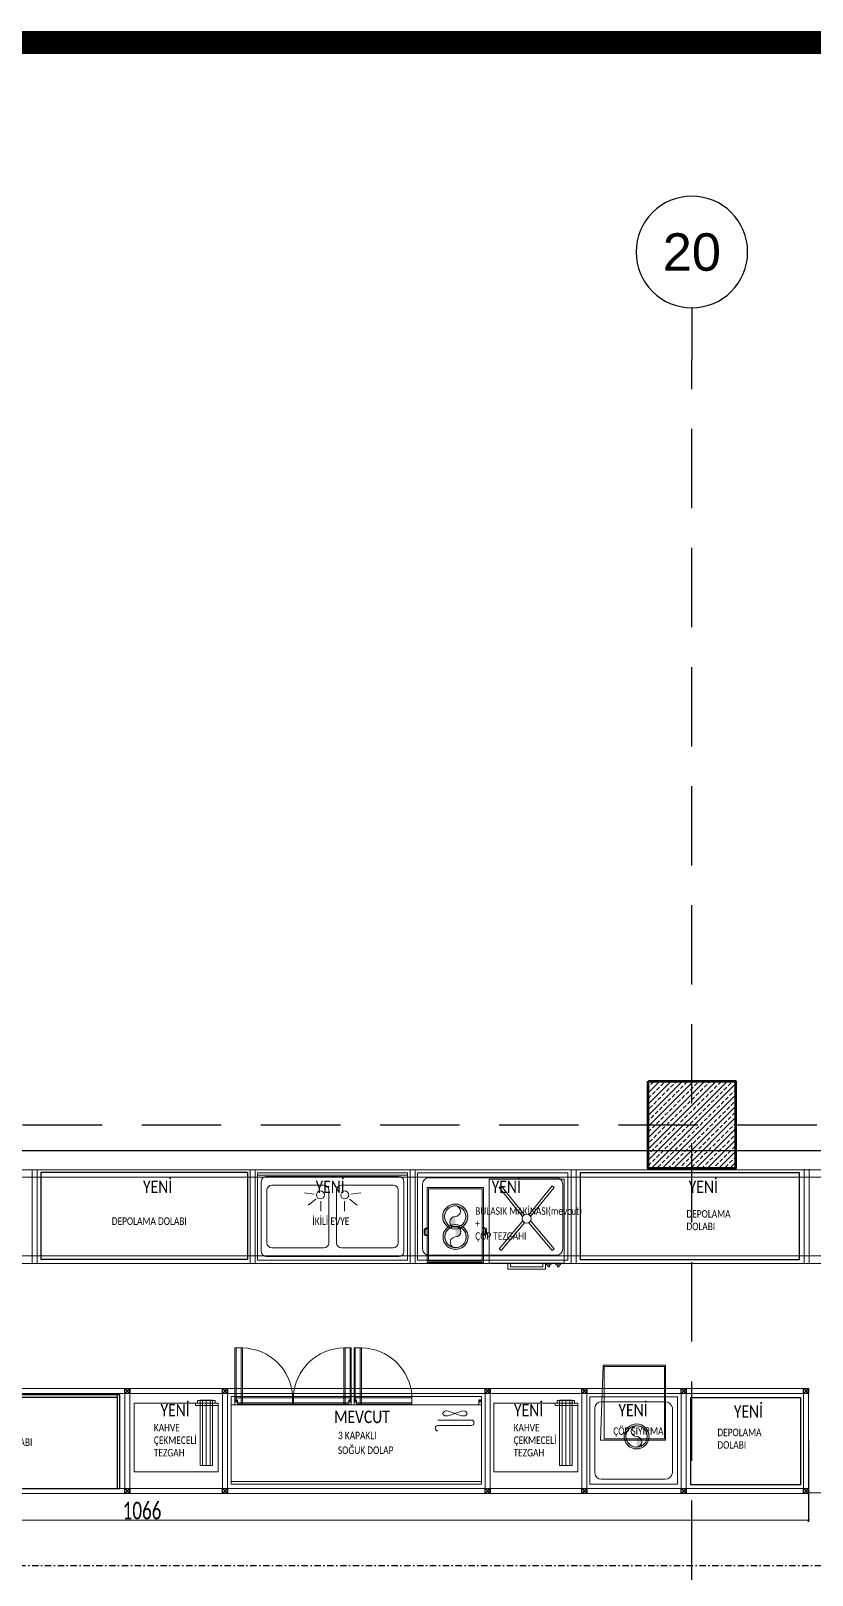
# Model space of a CAD drawing. Header units: millimetres. Extents: x -24 to 530668, y -246875 to -2983.
# Drawn here: x 260027 to 260652, y -106277 to -105042 of the extents above; entities that cross this region are included whole.
import ezdxf
from ezdxf.enums import TextEntityAlignment as Align

# ---------------------------------------------------------------- set-up
doc = ezdxf.new("R2010")
doc.units = ezdxf.units.MM
doc.header["$PDMODE"] = 2
doc.linetypes.add('DASHDOTX2', pattern=[50.8, 25.4, -12.7, 0, -12.7])
doc.linetypes.add('DASHED2', pattern=[9.524999999999995, 6.349999999999998, -3.174999999999998])
doc.layers.get('0').update_dxf_attribs({"lineweight": 20})
for name, color, linetype in [('0-HSL-HTC', 253, 'Continuous'), ('a_grid_label', 9, 'Continuous'), ('a_grid_label_1_1', 9, 'Continuous'), ('a_outline_02', 1, 'Continuous'), ('yazı', 11, 'Continuous')]:
    doc.layers.add(name, color=color, linetype=linetype)
for name, color, linetype, lineweight in [('ahsap', 34, 'Continuous', 25), ('ahşap kesit', 30, 'Continuous', 30), ('alçıpan', 12, 'Continuous', 20), ('demir-1', 103, 'Continuous', 20), ('KP', 167, 'Continuous', 30), ('makineekipman', 156, 'Continuous', 20), ('mutfak ekipmanları', 167, 'Continuous', 25), ('t_kesitçizgisi', 7, 'DASHDOTX2', 30), ('tezgahekipman', 146, 'Continuous', 20), ('X_S_COL_01$0$SC_COLS_SITU_E_SECT', 4, 'Continuous', 50), ('ölçü', 251, 'Continuous', 5)]:
    doc.layers.add(name, color=color, linetype=linetype, lineweight=lineweight)
doc.styles.add('text2', font='calibri.ttf', dxfattribs={"width": 0.8})
doc.styles.add('txt_tur_1', font='arial.ttf', dxfattribs={"height": 1.5})
doc.styles.add('Ölçü50', font='calibri.ttf', dxfattribs={"width": 0.7})
doc.dimstyles.new('olcu10', dxfattribs={"dimtxt": 14, "dimasz": 2, "dimexe": 1.25, "dimexo": 0.625, "dimgap": 0.5, "dimtad": 1, "dimdec": 1, "dimrnd": 0.5, "dimzin": 9, "dimtxsty": 'Ölçü50', "dimblk": 'ARCHTICK', "dimcen": 2, "dimclrd": 256, "dimclre": 256, "dimclrt": 6, "dimazin": 2, "dimtfac": 1, "dimtdec": 1, "dimtix": 1, "dimtmove": 0, "dimatfit": 3, "dimldrblk": 'ARCHTICK', "dimfxl": 1, "dimlwd": -1, "dimarcsym": 0})

# ---------------------------------------------------------------- blocks, each defined once
blk = doc.blocks.new('_ArchTick')
at = {"color": 0, "linetype": 'ByBlock', "const_width": 0.15}
blk.add_lwpolyline([(-0.5, -0.5), (0.5, 0.5)], dxfattribs=at)
blk = doc.blocks.new('*D647')
at = {"layer": 'DEFPOINTS', "color": 0, "transparency": 16777216}
for p in [(259583.0273657372, -106171.9467034806), (260648.9026442239, -106169.1142444143), (260648.9026442239, -106233.47002069)]:
    blk.add_point(p, dxfattribs=at)
at = {"layer": 'ölçü', "lineweight": -2, "transparency": 16777216}
for p, q in [((259583.0273657372, -106172.5717034806), (259583.0273657372, -106234.72002069)), ((260648.9026442239, -106169.7392444143), (260648.9026442239, -106234.72002069))]:
    blk.add_line(p, q, dxfattribs=at)
at = {"layer": 'ölçü', "transparency": 16777216}
blk.add_line((259583.0273657372, -106233.47002069), (260648.9026442239, -106233.47002069), dxfattribs=at)
at = {"layer": 'ölçü', "transparency": 16777216, "xscale": 2, "yscale": 2, "zscale": 2, "rotation": 180}
blk.add_blockref('_ArchTick', (259583.0273657372, -106233.47002069), dxfattribs=at)
at = {"layer": 'ölçü', "transparency": 16777216, "xscale": 2, "yscale": 2, "zscale": 2}
blk.add_blockref('_ArchTick', (260648.9026442239, -106233.47002069), dxfattribs=at)
at = {"layer": 'ölçü', "color": 6, "transparency": 16777216, "insert": (260115.9650049806, -106225.7977129977), "char_height": 14, "attachment_point": 5, "style": 'Ölçü50'}
blk.add_mtext('1066', dxfattribs=at)
blk = doc.blocks.new('*D646')
at = {"layer": 'DEFPOINTS', "color": 0, "transparency": 16777216}
for p in [(260648.9026442239, -106174.2041772539), (260821.0273657366, -106174.2041772539), (260821.0273657366, -106211.5267320444)]:
    blk.add_point(p, dxfattribs=at)
at = {"layer": 'ölçü', "lineweight": -2, "transparency": 16777216}
for p, q in [((260648.9026442239, -106174.8291772539), (260648.9026442239, -106212.7767320444)), ((260821.0273657366, -106174.8291772539), (260821.0273657366, -106212.7767320444))]:
    blk.add_line(p, q, dxfattribs=at)
at = {"layer": 'ölçü', "transparency": 16777216}
blk.add_line((260648.9026442239, -106211.5267320444), (260821.0273657366, -106211.5267320444), dxfattribs=at)
at = {"layer": 'ölçü', "transparency": 16777216, "xscale": 2, "yscale": 2, "zscale": 2, "rotation": 180}
blk.add_blockref('_ArchTick', (260648.9026442239, -106211.5267320444), dxfattribs=at)
at = {"layer": 'ölçü', "transparency": 16777216, "xscale": 2, "yscale": 2, "zscale": 2}
blk.add_blockref('_ArchTick', (260821.0273657366, -106211.5267320444), dxfattribs=at)
at = {"layer": 'ölçü', "color": 6, "transparency": 16777216, "insert": (260734.9650049802, -106203.9244243521), "char_height": 14, "attachment_point": 5, "style": 'Ölçü50'}
blk.add_mtext('172', dxfattribs=at)
blk = doc.blocks.new('ADF')
at = {"layer": 'ahsap', "ltscale": 50}
for p, q in [((259780.9099989096, -105638.123011087, -2.431912466006102e-06), (259780.9099989096, -105601.6578695428, -2.431912466006102e-06)), ((259850.9099989096, -105638.123011087, -2.431912466006102e-06), (259850.9099989096, -105601.6578695428, -2.431912466006102e-06)), ((259782.9099989096, -105638.123011087, -2.431912466006102e-06), (259782.9099989096, -105711.123011087, -2.431912466006102e-06)), ((259848.9099989096, -105640.123011087, -2.431912466006102e-06), (259782.9099989096, -105640.123011087, -2.431912466006102e-06)), ((259815.9099989096, -105640.123011087, -2.431912466006102e-06), (259815.9099989096, -105638.123011087, -2.431912466006102e-06)), ((259848.9099989096, -105711.123011087, -2.431912466006102e-06), (259848.9099989096, -105638.123011087, -2.431912466006102e-06)), ((259852.9099989096, -105638.123011087, -2.431912466006102e-06), (259852.9099989096, -105713.123011087, -2.431912466006102e-06)), ((260028.9099989096, -105640.123011087, -2.574345830158167e-06), (259852.9099989096, -105640.123011087, -2.431912466006102e-06)), ((259940.9099989096, -105640.123011087, -2.431912466006102e-06), (259940.9099989096, -105713.123011087, -2.431912466006102e-06)), ((259942.9099989096, -105638.123011087, -2.431912466006102e-06), (259942.9099989096, -105713.123011087, -2.431912466006102e-06)), ((259944.9099989096, -105640.123011087, -2.431912466006102e-06), (259944.9099989096, -105713.123011087, -2.431912466006102e-06)), ((260028.9099989096, -105713.123011087, -2.574345830158167e-06), (260028.9099989096, -105638.123011087, -2.574345830158167e-06)), ((259782.9099989096, -105711.123011087, -2.431912466006102e-06), (259848.9099989096, -105711.123011087, -2.431912466006102e-06))]:
    blk.add_line(p, q, dxfattribs=at)
at = {"layer": 'ahsap', "ltscale": 50, "elevation": -2.431912466006102e-06}
for points in [[(259780.9099989096, -105713.123011087), (259850.9099989096, -105713.123011087), (259850.9099989096, -105638.123011087), (259780.9099989096, -105638.123011087)], [(259850.9099989096, -105638.123011087), (259850.9099989096, -105713.123011087), (260030.9099989096, -105713.123011087), (260030.9099989096, -105638.123011087)]]:
    blk.add_lwpolyline(points, close=True, dxfattribs=at)
at = {"layer": 'ahsap', "ltscale": 50}
for centre, radius, start, end in [((259782.5283755971, -105635.1339521291, -2.431912466006102e-06), 33.51517937339063, 354.883264324882, 92.76776758079079), ((259848.2563594101, -105634.1402853864, -2.431912466006102e-06), 32.59062965996265, 85.32961316217099, 187.0193549305844)]:
    blk.add_arc(centre, radius, start, end, dxfattribs=at)
at = {"layer": 'yazı', "char_height": 6, "attachment_point": 7, "style": 'text2'}
for s, insert in [('NÖTR TEZGAH', (259799.9276596974, -105679.0491615734)), ('KASA DOLABI', (259920.1871834902, -105679.0491615734))]:
    blk.add_mtext_dynamic_manual_height_columns(s, width=527.0079382135591, gutter_width=12.5, heights=[0], dxfattribs=dict(at, insert=insert))
blk = doc.blocks.new('qqq')
at = {"layer": 'makineekipman'}
for p, q in [((242472.8174168848, -92704.31842588805, 4.398681754048055e-06), (242472.8174186524, -92756.61845398284, 4.398681754048055e-06)), ((242475.8121970965, -92704.32328654392, 4.398681754048055e-06), (242475.7692702749, -92756.6184539294, 4.398681754048055e-06)), ((242478.8311050917, -92704.3151758768, 4.398681754048055e-06), (242478.8311068874, -92756.61845398284, 4.398681754048055e-06)), ((242467.1761374311, -92708.61075372502, 4.398681754048055e-06), (242485.2487368013, -92708.61075372502, 4.398681754048055e-06))]:
    blk.add_line(p, q, dxfattribs=at)
at = {"layer": 'makineekipman', "extrusion": (6.331099400000006e-09, 1.52846034e-08, 1), "elevation": 0.0001212979607465997}
blk.add_lwpolyline([(242418.2487368014, -92761.58917796088), (242485.2487368014, -92761.58917796088), (242485.2487368015, -92706.6184539831), (242418.2487368014, -92706.6184539831)], dxfattribs=at)
at = {"layer": 'makineekipman', "elevation": 3.923849299047904e-06}
for points in [[(242418.2487368014, -92761.58917796088), (242418.2487368014, -92706.6184539831)], [(242485.2487368014, -92761.58917796088), (242485.2487368014, -92752.08223503653)]]:
    blk.add_lwpolyline(points, dxfattribs=at)
at = {"layer": 'makineekipman', "extrusion": (6.331099400000006e-09, 1.52846034e-08, 1), "elevation": 0.0001226129989162089, "flags": 128}
blk.add_lwpolyline([(242485.2487368015, -92706.6184539831), (242467.1761374312, -92706.6184539831), (242467.1761374312, -92708.61075372517), (242467.1761374312, -92706.6184539831), (242485.2487368015, -92706.6184539831), (242485.2487368015, -92708.60845926648)], close=True, dxfattribs=at)
at = {"layer": 'makineekipman', "extrusion": (-1.129085379999999e-08, 1.398315180000015e-08, 1)}
for points, elevation in [([(242468.8073923943, -92704.59579539398), (242482.8041367379, -92704.59579539398), (242482.8041367379, -92706.61845398304), (242468.8073923943, -92706.61845398304)], -0.004029583609138482), ([(242470.8097425456, -92704.3151758769), (242480.728796556, -92704.3151758769), (242480.7287972802, -92756.61845392949), (242470.8097432699, -92756.61845392949)], -0.004029602293435992)]:
    blk.add_lwpolyline(points, close=True, dxfattribs=dict(at, elevation=elevation))
blk = doc.blocks.new('fdg')
at = {"layer": 'KP'}
blk.add_lwpolyline([(249315.4984521661, -96505.9999370499), (249319.4984521661, -96505.9999370499), (249319.4984521661, -96509.9999370499), (249315.4984521661, -96509.9999370499), (249315.4984521661, -96505.9999370499), (249319.4984521661, -96509.9999370499), (249319.4984521661, -96505.9999370499), (249315.4984521661, -96509.9999370499)], dxfattribs=at)
blk = doc.blocks.new('çöpsıyırma')
at = {"layer": 'makineekipman', "extrusion": (1.733410113292138e-08, 6.735343864008347e-11, 1)}
h = blk.add_hatch(color=256, dxfattribs=at)
edge = h.paths.add_edge_path(flags=17)
edge.add_arc((31.78631205810234, -38.19972465268802), 8.500000000000007, 0, 360)
edge = h.paths.add_edge_path()
edge.add_arc((31.78631205810234, -38.19972465268802), 10.00000000000001, 0, 360)
edge = h.paths.add_edge_path(flags=16)
edge.add_arc((31.78631205810234, -33.94972465268802), 4.250000000000004, 90, 270)
at = {"layer": 'makineekipman', "extrusion": (1.733410113292138e-08, 6.735343864008343e-11, 1)}
blk.add_lwpolyline([(68.99999999982539, 1.164153218269348e-10), (-1.000000000174623, 1.164153218269348e-10), (-1.000000000174623, -69.9999999998836), (68.99999999982539, -69.9999999998836)], close=True, dxfattribs=at)
blk.add_lwpolyline([(59.9999999998254, -3.999999999883586), (8.99999999982538, -3.999999999883586, 0.3750113389037745), (2.999999999825378, -8.999999999883586), (2.999999999825378, -60.9999999998836, 0.3750113389037745), (8.999999999825379, -65.9999999998836), (59.9999999998254, -65.9999999998836, 0.4142135623730951), (64.99999999982539, -60.9999999998836), (64.99999999982539, -8.999999999883586, 0.4142135623730951)], format="xyb", close=True, dxfattribs=at)
for points, elevation in [([(60.54806539107837, -35.19975702796365), (58.54806539107837, -95.19975702796366), (8.548065391078357, -95.19975702796366), (8.548065391078357, -35.19975702796365)], -1.313389132110269e-05), ([(57.54806539107837, -36.19975702796365), (57.54806539107837, -94.19975702796366), (9.548065391078357, -94.19975702796366), (9.548065391078357, -36.19975702796365)], -1.313389132110325e-05)]:
    blk.add_lwpolyline(points, close=True, dxfattribs=dict(at, elevation=elevation))
for radius in [10, 8.5]:
    blk.add_circle((31.78631205804414, -38.19972465265892), radius, dxfattribs=at)
for centre, start, end in [((31.78631205804414, -33.94972465265892), 90, 270), ((31.78631205804414, -42.44972465265892), 270, 90)]:
    blk.add_arc(centre, 4.25, start, end, dxfattribs=at)
blk = doc.blocks.new('LAVABO E')
at = {"layer": 'makineekipman', "extrusion": (-1.733410113292138e-08, -6.735343864008133e-11, 1)}
for p, q in [((260389.9894759181, -105810.929733263, -1.963330766335521e-05), (260382.1777628796, -105809.817065456, -1.976864174518401e-05)), ((260391.2196587086, -105814.7389754615, -1.961224011601314e-05), (260385.1219711389, -105819.7468788698, -1.971827534853884e-05)), ((260418.074645375, -105814.7389754615, -1.914673306121527e-05), (260424.1723329447, -105819.7468788698, -1.904137242771944e-05)), ((260419.3048281655, -105810.929733263, -1.912515238275184e-05), (260427.1165412041, -105809.817065456, -1.898966841691731e-05)), ((260395.1283136599, -105816.4020538387, -1.954459910984258e-05), (260395.1283136599, -105824.2926108688, -1.954513056599134e-05)), ((260414.1659904238, -105816.4020538387, -1.921459809548071e-05), (260414.1659904238, -105824.2926108688, -1.921512955162948e-05))]:
    blk.add_line(p, q, dxfattribs=at)
at = {"layer": 'makineekipman', "extrusion": (-1.733410113292138e-08, -6.735343864008133e-11, 1), "elevation": -0.004526132989276015}
for points in [[(260464.6471520418, -105863.6918752752), (260344.6471520418, -105863.6918752752), (260344.6471520418, -105793.6918752752), (260464.6471520418, -105793.6918752752)], [(260464.6471520418, -105795.6918752752), (260344.6471520418, -105795.6918752752), (260344.6471520418, -105793.6918752752), (260464.6471520418, -105793.6918752752)]]:
    blk.add_lwpolyline(points, close=True, dxfattribs=at)
for points in [[(260457.6471520418, -105860.6918752752), (260351.6471520418, -105860.6918752752, -0.4142135623730919), (260347.6471520418, -105856.6918752752), (260347.6471520418, -105800.6918752752, -0.4142135623731057), (260351.6471520418, -105796.6918752752), (260457.6471520418, -105796.6918752752, -0.4142135623730951), (260461.6471520418, -105800.6918752752), (260461.6471520418, -105856.6918752752, -0.4142135623730844)], [(260397.6471520418, -105853.6918752752), (260356.1471520418, -105853.6918752752, -0.4142135623730951), (260352.1471520418, -105849.6918752752), (260352.1471520418, -105807.6918752752, -0.4142135623730951), (260356.1471520418, -105803.6918752752), (260397.6471520418, -105803.6918752752, -0.4142135623730951), (260401.6471520418, -105807.6918752752), (260401.6471520418, -105849.6918752752, -0.4142135623730951)], [(260411.6471520418, -105853.6918752752), (260453.1471520418, -105853.6918752752, 0.4142135623730951), (260457.1471520418, -105849.6918752752), (260457.1471520418, -105807.6918752752, 0.4142135623730951), (260453.1471520418, -105803.6918752752), (260411.6471520418, -105803.6918752752, 0.4142135623730951), (260407.6471520418, -105807.6918752752), (260407.6471520418, -105849.6918752752, 0.4142135623730951)]]:
    blk.add_lwpolyline(points, format="xyb", close=True, dxfattribs=at)
at = {"layer": 'makineekipman', "extrusion": (-1.733410113292138e-08, -6.735343864008133e-11, 1)}
for centre in [(260394.9329440195, -105811.4365187148, -0.004526132989276015), (260414.3613600642, -105811.4365187148, -0.004526132989276015)]:
    blk.add_circle(centre, 3.187919533039348, dxfattribs=at)
blk = doc.blocks.new('A$C31687324-flat-1-flat-1')
at = {"extrusion": (-1.528460340000001e-08, 6.331099400000007e-09, 1)}
for points, elevation in [([(60.00001002033241, -12.16249370542937), (1.002033239691444e-05, -12.16249370542937), (1.002033239255987e-05, 32.83750629457064), (60.0000100203324, 32.83750629457064)], -9.940783137596127e-07), ([(59.00001002033241, -11.16249370542937), (1.000010020332397, -11.16249370542937), (1.000010020332393, 31.83750629457064), (59.0000100203324, 31.83750629457064)], -9.72462610959723e-07)]:
    blk.add_lwpolyline(points, close=True, dxfattribs=dict(at, elevation=elevation))
for points, elevation in [([(21.83531331783161, 32.04388271196513), (21.83531331783161, 33.56326828905731, -0.4142135623730951), (23.58531331783161, 35.31326828905731), (26.11449086281937, 35.31326828905731, -0.4142135623730951), (27.86449086281937, 33.56326828905731), (27.86449086281937, 32.04388271196513)], -1.308710975677395e-07), ([(21.47518187609967, -11.36887012282386), (21.47518187609967, -12.88825569988694, 0.4142135623730951), (23.22518187609967, -14.63825569988694), (25.75435942108743, -14.63825569988694, 0.4142135623730951), (27.50435942108743, -12.88825569988694), (27.50435942108743, -11.36887012282386)], -4.002170847345452e-07)]:
    blk.add_lwpolyline(points, format="xyb", dxfattribs=dict(at, elevation=elevation))
for points, elevation in [([(22.71031331783161, 32.83750629457064), (22.71031331783161, 33.56326828905731, -0.4142135623730993), (23.58531331783161, 34.43826828905731), (26.11449086281937, 34.43826828905731, -0.4142135623731038), (26.98949086281937, 33.56326828905731), (26.98949086281937, 32.83750629457064)], -1.392206157566567e-07), ([(22.35018187609967, -12.16249370542937), (22.35018187609967, -12.88825569988694, 0.4142135623730993), (23.22518187609967, -13.76325569988694), (25.75435942108743, -13.76325569988694, 0.4142135623731038), (26.62935942108743, -12.88825569988694), (26.62935942108743, -12.16249370542937)], -4.186156224961794e-07)]:
    blk.add_lwpolyline(points, format="xyb", close=True, dxfattribs=dict(at, elevation=elevation))
blk = doc.blocks.new('mk')
at = {"layer": 'makineekipman', "extrusion": (1.733410113292138e-08, -6.73534386400813e-11, 1)}
h = blk.add_hatch(color=256, dxfattribs=at)
edge = h.paths.add_edge_path(flags=17)
edge.add_arc((260907.6533956899, -105821.3943816863), 8.500000000000005, 0, 360)
edge = h.paths.add_edge_path()
edge.add_arc((260907.6533956899, -105821.3943816863), 10.00000000000001, 0, 360)
edge = h.paths.add_edge_path(flags=16)
edge.add_arc((260907.6533956899, -105825.6443816863), 4.250000000000003, 90, 270)
at = {"layer": 'makineekipman'}
h = blk.add_hatch(color=256, dxfattribs=at)
edge = h.paths.add_edge_path(flags=16)
edge.add_ellipse((260907.9264348773, -105837.7689221906), major_axis=(6.010407640082759, 6.01040764008276), ratio=1, start_angle=0, end_angle=360, ccw=False)
edge = h.paths.add_edge_path()
edge.add_ellipse((260907.9264348773, -105837.7689221906), major_axis=(-7.071067811868729, 7.071067811868725), ratio=1, start_angle=0, end_angle=360, ccw=False)
edge = h.paths.add_edge_path(flags=16)
edge.add_ellipse((260907.9264348773, -105833.5189221906), major_axis=(-3.005203820059268, 3.005203820059267), ratio=1, start_angle=134.9999999999808, end_angle=314.99999999998084, ccw=False)
at = {"layer": 'makineekipman', "extrusion": (1.733410113292138e-08, -6.735343864008555e-11, 1)}
blk.add_line((260988.1503772921, -105858.5954057925, -2.24579788081938e-05), (260984.1550887885, -105858.5954057925, -2.238872407321634e-05), dxfattribs=at)
at = {"layer": 'makineekipman', "extrusion": (1.733410113292138e-08, -6.735343864008133e-11, 1), "elevation": 0.004508781874900315}
blk.add_lwpolyline([(260997.6533956898, -105856.3943816862), (260877.6533956898, -105856.3943816862), (260877.6533956898, -105786.3943816862), (260997.6533956898, -105786.3943816862)], close=True, dxfattribs=at)
at = {"layer": 'makineekipman', "extrusion": (1.733410113292138e-08, -6.735343864008133e-11, 1), "elevation": 0.004508781874900316}
blk.add_lwpolyline([(260988.6533956898, -105852.3943816862), (260886.6533956898, -105852.3943816862, -0.4142135623730951), (260881.6533956898, -105847.3943816862), (260881.6533956898, -105795.3943816862, -0.4142135623730951), (260886.6533956898, -105790.3943816862), (260988.6533956898, -105790.3943816862, -0.4142135623730951), (260993.6533956898, -105795.3943816862), (260993.6533956898, -105847.3943816862, -0.4142135623730951)], format="xyb", close=True, dxfattribs=at)
at = {"layer": 'makineekipman', "extrusion": (1.733410113292138e-08, -6.735343864008555e-11, 1)}
for points, elevation in [([(260994.7953772921, -105791.5954057925), (260994.7953772921, -105858.5954057925), (260934.7953772921, -105858.5954057925), (260934.7953772921, -105791.5954057925)], 0.004508666954733071), ([(260949.7953772921, -105863.5954057925), (260979.7953772921, -105863.5954057925), (260979.7953772921, -105858.5954057925), (260949.7953772921, -105858.5954057925)], 0.004508666954733071), ([(260951.7953772921, -105861.5954057925), (260977.7953772921, -105861.5954057925), (260977.7953772921, -105858.5954057925), (260951.7953772921, -105858.5954057925)], 0.004508666954733071), ([(260984.1550887885, -105858.5954057925), (260980.5100887885, -105858.5954057925), (260980.5100887885, -105860.0534057925), (260984.1550887885, -105860.0534057925)], 0.004508666954733071), ([(260983.1879818494, -105860.0534057925), (260981.7299818494, -105860.0534057925), (260981.7299818494, -105861.5114057925), (260983.1879818494, -105861.5114057925)], 0.004508666954733071), ([(260991.7953772921, -105858.5954057925), (260988.1503772921, -105858.5954057925), (260988.1503772921, -105860.0534057925), (260991.7953772921, -105860.0534057925)], 0.004508666954733071), ([(260990.8282703531, -105860.0534057925), (260989.3702703531, -105860.0534057925), (260989.3702703531, -105861.5114057925), (260990.8282703531, -105861.5114057925)], 0.00450866695473307)]:
    blk.add_lwpolyline(points, close=True, dxfattribs=dict(at, elevation=elevation))
for points, elevation in [([(260944.2892806377, -105796.7591552983), (260942.8750670753, -105798.1733688607)], 0.004508666954733071), ([(260961.5234233067, -105821.321725092), (260942.8750670753, -105798.1733688607)], 0.004508666954733071), ([(260962.9376368691, -105819.9075115296), (260944.2892806377, -105796.7591552983)], 0.004508666954733071), ([(260985.3014739465, -105796.7591552983), (260966.5537199996, -105820.0069092452)], 0.004508666954733071), ([(260986.7156875089, -105798.1733688607), (260967.967933562, -105821.4211228076)], 0.004508666954733071), ([(260986.7156875089, -105798.1733688607), (260985.3014739465, -105796.7591552983)], 0.004508666954733071), ([(260961.6228210223, -105824.9378082225), (260942.8750670753, -105847.1855621695)], 0.00450866695473307), ([(260963.0370345846, -105826.3520217849), (260944.2892806377, -105848.5997757319)], 0.004508666954733071), ([(260966.6531177152, -105826.4514195005), (260985.3014739465, -105848.5997757319)], 0.004508666954733071), ([(260968.0673312776, -105825.0372059381), (260986.7156875089, -105847.1855621695)], 0.004508666954733072), ([(260944.2892806377, -105848.5997757319), (260942.8750670753, -105847.1855621695)], 0.004508666954733071), ([(260985.3014739465, -105848.5997757319), (260986.7156875089, -105847.1855621695)], 0.004508666954733071)]:
    blk.add_lwpolyline(points, dxfattribs=dict(at, elevation=elevation))
at = {"layer": 'makineekipman', "extrusion": (1.733410113292138e-08, -6.735343864008133e-11, 1)}
for radius in [10.00000000000001, 8.500000000000005]:
    blk.add_circle((260907.6533956898, -105821.3943816862, 0.004508781874900315), radius, dxfattribs=at)
at = {"layer": 'makineekipman', "extrusion": (1.733410113292138e-08, -6.735343864008555e-11, 1)}
blk.add_circle((260964.7953772921, -105823.1794655151, 0.00450866695473607), 3.627241701654384, dxfattribs=at)
at = {"layer": 'makineekipman', "extrusion": (1.733410113292138e-08, -6.735343864008133e-11, 1)}
for centre, start, end in [((260907.6533956898, -105817.1443816862, 0.004508781874900315), 270, 90), ((260907.6533956898, -105825.6443816862, 0.004508781874900315), 90, 270)]:
    blk.add_arc(centre, 4.250000000000003, start, end, dxfattribs=at)
at = {"layer": 'makineekipman', "extrusion": (0, 0, -1)}
for centre, major_axis, ratio, start_param, end_param in [((260907.9264348773, -105837.7689221906, -1.171021467934899e-05), (-7.071067811868729, 7.071067811868725), 0.9999999999970847, 1.963494884889812, 8.246680192069398), ((260907.9264348773, -105837.7689221906, -1.171021467934899e-05), (6.010407640082759, 6.01040764008276), 0.9999999999991661, 0.3926985580933169, 6.675883865272903), ((260907.9264348773, -105842.0189221906, -1.171021467934899e-05), (-3.005203820059268, 3.005203820059267), 0.9999999999993304, 3.926990816987576, 7.068583470577369), ((260907.9264348773, -105833.5189221906, -1.171021467934899e-05), (-3.005203820059268, 3.005203820059267), 0.9999999999993304, 0.785398163397783, 3.926990816987576)]:
    blk.add_ellipse(centre, major_axis=major_axis, ratio=ratio, start_param=start_param, end_param=end_param, dxfattribs=at)
at = {"layer": 'makineekipman', "extrusion": (0, 0, -1), "zscale": -1, "rotation": 90}
blk.add_blockref('A$C31687324-flat-1-flat-1', (-260897.452408989, -105858.1786307178, 1.171021467934899e-05), dxfattribs=at)
blk = doc.blocks.new('a_grid label')
at = {"layer": 'a_grid_label'}
blk.add_line((0, 4.139179296686052), (0, 0), dxfattribs=at)
blk.add_circle((0, 8.599976857211004), 4.460797560525476, dxfattribs=at)
at = {"layer": 'a_grid_label', "style": 'txt_tur_1'}
blk.add_attdef('A1', text='', height=3, dxfattribs=at).set_placement((0, 7.2536872111923), align=Align.CENTER)

msp = doc.modelspace()

# ---------------------------------------------------------------- hatches: boundary and pattern name
at = {"layer": '0-HSL-HTC'}
h = msp.add_hatch(dxfattribs=at)
h.set_pattern_fill('ANSI33', color=12, angle=90, style=0)
h.set_pattern_definition([(135, (232235.5271859891, -121067.0911091635), (-4.490128060534577, -4.490128060534577), []), (135, (232235.5271859891, -121062.6009791635), (-4.490128060534577, -4.490128060534577), [3.175, -1.5875])])
edge = h.paths.add_edge_path()
edge.add_arc((260555.2839291609, -106737.0903678124), 30, 0, 360)
edge = h.paths.add_edge_path()
edge.add_arc((259730.527185989, -106737.0903678124), 30, 0, 360)
h.paths.add_polyline_path([(259283.027185989, -105882.0911091637), (259353.027185989, -105882.0911091637), (259353.027185989, -105952.0911091637), (259283.027185989, -105952.0911091637)])
h = msp.add_hatch(dxfattribs=at)
h.set_pattern_fill('ANSI33', color=12, angle=90, style=0)
h.set_pattern_definition([(225, (242844.0687892623, -79286.39154519295), (4.490128060534576, -4.490128060534578), []), (225, (242839.5786592622, -79286.39154519295), (4.490128060534576, -4.490128060534578), [3.175, -1.5875])])
h.paths.add_polyline_path([(260590.527185989, -105952.0911091638), (260590.527185989, -105882.0911091638), (260520.527185989, -105882.0911091638), (260520.527185989, -105952.0911091638)])

# ---------------------------------------------------------------- linework, layer by layer
at = {"color": 252, "const_width": 18.49179684437573, "elevation": -1.899329808948e-07}
msp.add_lwpolyline([(257052.5611862906, -108874.5978113539), (257052.5611862906, -105051.1572926484), (263229.5616283298, -105051.1572926485), (263229.5616283298, -108874.5978113539)], close=True, dxfattribs=at)
at = {"layer": 'a_grid_label_1_1', "linetype": 'DASHED2', "ltscale": 10}
for p, q in [((260555.5271859923, -108567.0911091389, -17966.19200973511), (260555.5271859923, -105304.8275221212, -17966.19200973511)), ((258877.5168830356, -105917.0911091389, -17966.19200973511), (262145.3104928758, -105917.0911091389, -17966.19200973511))]:
    msp.add_line(p, q, dxfattribs=at)
at = {"layer": 'a_outline_02'}
msp.add_line((261363.0273657366, -105938.0261094269), (259353.027185989, -105938.0261094269), dxfattribs=at)
at = {"layer": 'alçıpan'}
for p, q in [((259283.0273657366, -105938.0261094269), (261363.0273657366, -105938.0261094269)), ((259283.0273657366, -105953.0261094269), (261353.0273656925, -105953.0261094269))]:
    msp.add_line(p, q, dxfattribs=at)
at = {"layer": 'demir-1'}
for p, q in [((260648.9026442239, -106128.1324960967), (259583.0273657366, -106128.1324960966)), ((260648.9026442239, -106132.1324960967), (259583.0273657366, -106132.1324960966))]:
    msp.add_line(p, q, dxfattribs=at)
for points in [[(259583.0273657366, -106212.1324960982), (259583.0273657366, -105953.0261094269), (259568.0273657366, -105953.0261094269), (259568.0273657366, -106212.1324960982), (260648.9026442239, -106212.1324960967)], [(259583.0273657363, -105959.0261094273), (260821.0273657365, -105959.0261094274)], [(260458.9513785336, -105953.0261094269), (260458.9513785336, -106028.0261094269)], [(260462.9513785336, -105953.0261094269), (260462.9513785336, -106028.0261094269)], [(260645.4025241472, -106027.6619081328), (260645.4025241472, -105952.6619081329)], [(260649.4025241472, -106027.6619081328), (260649.4025241472, -105952.6619081329)], [(259583.0273657366, -106022.0261094268), (260821.0273657365, -106022.0261094269)], [(260821.0273657365, -106028.0261094269), (259583.0273657366, -106028.0261094268)], [(260102.2193559826, -106128.1324960967), (260102.2193559826, -106212.1324960967)], [(260106.2193559826, -106128.1324960967), (260106.2193559826, -106212.1324960967)], [(260180.2303247621, -106128.1324960967), (260180.2303247621, -106212.1324960967)], [(260184.2303247621, -106128.1324960967), (260184.2303247621, -106212.1324960967)], [(260390.2793588213, -106128.1324960967), (260390.2793588213, -106212.1324960967)], [(260394.2793588213, -106128.1324960967), (260394.2793588213, -106212.1324960967)], [(260467.4836139774, -106128.1324960967), (260467.4836139774, -106212.1324960967)], [(260471.4836139774, -106128.1324960967), (260471.4836139774, -106212.1324960967)], [(260547.1041263229, -106128.1324960967), (260547.1041263229, -106212.1324960967)], [(260551.1041263229, -106128.1324960967), (260551.1041263229, -106212.1324960967)], [(260644.9026442239, -106128.1324960967), (260644.9026442239, -106212.1324960967)], [(260648.9026442239, -106128.1324960967), (260648.9026442239, -106212.1324960967)], [(259587.0273657367, -106208.1324960993), (260648.9026442239, -106208.132496097)]]:
    msp.add_lwpolyline(points, dxfattribs=at)
for points, elevation in [([(260028.1251047493, -105953.0261094269), (260028.1251047493, -106028.0261094269)], -6.462291440931928e-07), ([(260032.1251047493, -105953.0261094269), (260032.1251047493, -106028.0261094269)], -6.462291440931928e-07), ([(260202.3148910524, -105953.0261094269), (260202.3148910524, -106028.0261094269)], 1.662071273580726e-05), ([(260206.3148910524, -105953.0261094269), (260206.3148910524, -106028.0261094269)], 1.662071273580726e-05), ([(260330.3148910524, -105953.0261094269), (260330.3148910524, -106028.0261094269)], 1.870171657358623e-05), ([(260334.3148910524, -105953.0261094269), (260334.3148910524, -106028.0261094269)], 1.870171657358623e-05)]:
    msp.add_lwpolyline(points, dxfattribs=dict(at, elevation=elevation))
at = {"layer": 'makineekipman', "extrusion": (-6.331099399999999e-09, -1.52846034e-08, 1)}
for p, q in [((260191.1916662326, -106137.0797334564, -2.678660819089524e-07), (260191.1916662326, -106095.5797334564, 3.664449591910476e-07)), ((260195.1916662326, -106095.5797334564, 3.917693567910475e-07), (260195.1916662326, -106141.0797334564, -3.036800979089524e-07)), ((260278.26096113, -106095.5797334564, 9.176893198910478e-07), (260278.26096113, -106141.0797334564, 2.222398651910477e-07)), ((260282.26096113, -106137.0797334564, 3.087026763910477e-07), (260282.26096113, -106095.5797334564, 9.430137174910477e-07)), ((260286.4672146904, -106137.0797334564, -2.678660819089524e-07), (260286.4672146904, -106095.5797334564, 3.664449591910476e-07)), ((260290.4672146904, -106095.5797334564, 3.917693567910475e-07), (260290.4672146904, -106141.0797334564, -3.036800979089524e-07)), ((260190.1916662326, -106135.5797334564, -2.512702762089524e-07), (260236.3916662326, -106135.5797334564, 4.122651609104754e-08)), ((260283.26096113, -106135.5797334564, 3.379606808910476e-07), (260237.06096113, -106135.5797334564, 4.546388859104742e-08)), ((260285.4672146904, -106135.5797334564, -2.512702762089524e-07), (260331.6672146904, -106135.5797334564, 4.122651609104754e-08)), ((260385.2315703424, -106141.081000266, -8.539032078753182e-07), (260187.2357759498, -106141.0797061041, -3.540492120089524e-07)), ((260236.3916662326, -106139.5797334564, -1.991189750895232e-08), (260192.1916662326, -106139.5797334564, -2.997464910089523e-07)), ((260237.06096113, -106139.5797334564, -1.567452500895243e-08), (260281.26096113, -106139.5797334564, 2.641600684910474e-07)), ((260331.6672146904, -106139.5797334564, -1.991189750895232e-08), (260287.4672146904, -106139.5797334564, -2.997464910089523e-07)), ((260387.2315699237, -106202.5796932287, -2.05266515342796e-06), (260187.2302757618, -106202.5796932287, -1.294086946608952e-06))]:
    msp.add_line(p, q, dxfattribs=at)
for points, elevation in [([(260196.1916662321, -106141.0797334562), (260190.1916662321, -106141.0797334562), (260190.1916662321, -106095.5797334562), (260196.1916662321, -106095.5797334562), (260196.1916662321, -106141.0797334562)], -2.530099376523655e-05), ([(260277.2609611295, -106141.0797334562), (260283.2609611295, -106141.0797334562), (260283.2609611295, -106095.5797334562), (260277.2609611295, -106095.5797334562), (260277.2609611295, -106141.0797334562)], -2.530099376523655e-05), ([(260291.4672146899, -106141.0797334562), (260285.4672146899, -106141.0797334562), (260285.4672146899, -106095.5797334562), (260291.4672146899, -106095.5797334562), (260291.4672146899, -106141.0797334562)], -2.590419273291206e-05), ([(260190.1916662321, -106134.5797334562), (260236.3916662321, -106134.5797334562), (260236.3916662321, -106140.5797334562), (260192.1916662321, -106140.5797334562)], -2.530099376523546e-05), ([(260283.2609611295, -106134.5797334562), (260237.0609611295, -106134.5797334562), (260237.0609611295, -106140.5797334562), (260281.2609611295, -106140.5797334562)], -2.530099376523612e-05), ([(260285.4672146899, -106134.5797334562), (260331.6672146899, -106134.5797334562), (260331.6672146899, -106140.5797334562), (260287.4672146899, -106140.5797334562)], -2.59041927329112e-05), ([(260192.1916662321, -106137.5797334562), (260192.1916662321, -106141.0797334562)], -2.530099376523698e-05), ([(260281.2609611295, -106137.5797334562), (260281.2609611295, -106141.0797334562)], -2.530099376523481e-05), ([(260287.4672146899, -106137.5797334562), (260287.4672146899, -106141.0797334562)], -2.59041927329125e-05), ([(260385.2293055586, -106137.5810009986), (260385.2315703419, -106141.0810002658), (260387.2315699232, -106141.0797061039), (260387.2293051399, -106137.5797068367)], -2.705435903543425e-05)]:
    msp.add_lwpolyline(points, dxfattribs=dict(at, elevation=elevation))
at = {"layer": 'makineekipman', "extrusion": (-6.331099399999999e-09, -1.52846034e-08, 1), "elevation": -2.53009937652359e-05}
msp.add_lwpolyline([(260187.2315699232, -106134.5797074647), (260387.2315699232, -106134.5797074647), (260387.2315699232, -106204.5796928097), (260187.2315699232, -106204.5796928098)], close=True, dxfattribs=at)
at = {"layer": 'makineekipman', "extrusion": (-6.331099399999999e-09, -1.52846034e-08, 1)}
msp.add_lwpolyline([(260373.0944900198, -106146.0148497012), (260371.6376067227, -106146.1878221922), (260369.9358036834, -106146.6424564249), (260368.0707208157, -106147.2848651523), (260366.123998034, -106148.0211611269), (260364.1772752522, -106148.7574571015), (260362.3121923846, -106149.3998658289), (260360.6103893452, -106149.8545000616), (260359.1535060482, -106150.0274725526), (260358.0095858751, -106149.8561829923), (260357.1922860768, -106149.4031788233), (260356.701667372, -106148.7622944259), (260356.537790479, -106148.0273641804), (260356.7007161163, -106147.2922224671), (260357.1905050023, -106146.6507036665), (260358.0072178555, -106146.1966421588), (260359.1509153943, -106146.0238723245), (260360.6080213257, -106146.1949592281), (260362.3104113101, -106146.647390672), (260364.1763239965, -106147.2873851428), (260366.123998034, -106148.0211611269), (260368.0716720715, -106148.7549371111), (260369.937584758, -106149.3949315818), (260371.6399747423, -106149.8473630257), (260373.0970806737, -106150.0184499294), (260374.2407782125, -106149.845680095), (260375.0574910657, -106149.3916185873), (260375.5472799517, -106148.7500997867), (260375.710205589, -106148.0149580734), (260375.546328696, -106147.2800278279), (260375.0557099911, -106146.6391434305), (260374.2384101929, -106146.1861392615)], close=True, dxfattribs=at)
for points, elevation in [([(260379.2106809066, -106157.6664240127), (260352.5388880712, -106157.683682825, 1), (260352.5417001581, -106162.0294859066)], -2.732951267187776e-05), ([(260352.5360759843, -106153.3378797434), (260379.2078688197, -106153.320620931, -1), (260379.2106809066, -106157.6664240127)], -2.73295126718769e-05)]:
    msp.add_lwpolyline(points, format="xyb", dxfattribs=dict(at, elevation=elevation))
for centre, radius in [((260191.1249110813, -106138.2934729708, -2.530099376523937e-05), 0.5960807673109231), ((260282.3277162803, -106138.2934729708, -2.530099376523481e-05), 0.5960807673109231), ((260286.4004595391, -106138.2934729708, -2.590419273291488e-05), 0.5960807673109231), ((260386.2965223333, -106138.2940500868, -2.70543590354349e-05), 0.596080767310923)]:
    msp.add_circle(centre, radius, dxfattribs=at)
for centre, radius, start, end in [((260195.5718407601, -106136.4370920197, -2.530099376523785e-05), 40.86205981592017, 2.605240328963669, 89.13086257191522), ((260277.8807866015, -106136.4370920197, -2.530099376523698e-05), 40.86205981591921, 90.86913742808476, 177.3947596710363), ((260290.8473892179, -106136.4370920197, -2.590419273291336e-05), 40.86205981592017, 2.605240328963669, 89.13086257191522), ((260191.1916662321, -106138.3297334562, -2.530099376523742e-05), 1.25, 36.86989764650991, 143.1301023534901), ((260282.2609611295, -106138.3297334562, -2.530099376523633e-05), 1.25, 36.86989764650991, 143.1301023534901), ((260286.4672146899, -106138.3297334562, -2.590419273291315e-05), 1.25, 36.86989764650991, 143.1301023534901), ((260386.2297906599, -106138.3303537606, -2.70543590354349e-05), 1.249999999999998, 36.90697265563014, 143.1671773632729)]:
    msp.add_arc(centre, radius, start, end, dxfattribs=at)
at = {"layer": 'mutfak ekipmanları', "elevation": 1.662071273580726e-05}
for points in [[(260035.3137331514, -105954.953992328), (260200.3148910524, -105954.953992328), (260200.3148910524, -106024.9539622261), (260035.3137331514, -106024.9539622261)], [(260466.3986492334, -105955.1619231837), (260641.4025241472, -105955.1619231838), (260641.4025241472, -106025.1618930819), (260466.3986492334, -106025.1618930818)], [(260554.6674880713, -106135.2305866177), (260642.4305297048, -106135.2305866177), (260642.4305297048, -106205.2305565157), (260554.6674880713, -106205.2305565157)]]:
    msp.add_lwpolyline(points, close=True, dxfattribs=at)
at = {"layer": 't_kesitçizgisi', "ltscale": 0.2}
msp.add_line((259125.1813308542, -106269.5713784723, 1.310588299097827e-05), (260743.3905505486, -106269.5713784723, 1.310588299097827e-05), dxfattribs=at)
at = {"layer": 'X_S_COL_01$0$SC_COLS_SITU_E_SECT', "ltscale": 0.5}
msp.add_lwpolyline([(260520.527185989, -105882.0911091638), (260590.527185989, -105882.0911091638), (260590.527185989, -105952.0911091638), (260520.527185989, -105952.0911091638)], close=True, dxfattribs=at)

# ---------------------------------------------------------------- block references
at = {"layer": 'a_grid_label_1_1'}
ref = msp.add_blockref('a_grid label', (260555.5271859923, -105304.8275221212, -17966.19200973511), dxfattribs=dict(at, xscale=-9.99999999999418, yscale=9.99999999999418, zscale=10))
ref.add_attrib('A1', '20', dxfattribs={"layer": 'a_grid_label', "height": 30, "style": 'txt_tur_1'}).set_placement((260555.5271859923, -105233.8246794821, -17966.19200973511), align=Align.CENTER)
at = {"layer": 'ahşap kesit'}
for name, p in [('LAVABO E', (-136.3322609894967, -161.7635510065593, 3.704093810122764e-05)), ('mk', (-541.3385046375333, -169.0787658374029, 3.912690374666418e-05))]:
    msp.add_blockref(name, p, dxfattribs=at)
at = {"layer": 'demir-1'}
msp.add_blockref('ADF', (67.40595389917144, -495.0575394280022), dxfattribs=at)
at = {"layer": 'makineekipman'}
for p in [(10786.72090381649, -9622.132559046731), (10864.73187259599, -9622.132559046731), (11074.78090665527, -9622.132559046804), (11151.98516181138, -9622.13255904676), (11231.60567415683, -9622.132559046731), (11329.40419205782, -9622.132559046731), (10786.72090381649, -9702.13255904676), (10864.73187259599, -9702.13255904676), (11074.78090665527, -9702.132559046833), (11151.98516181143, -9702.13255904679), (11231.60567415683, -9702.13255904727), (11329.40419205782, -9702.13255904727)]:
    msp.add_blockref('fdg', p, dxfattribs=at)
at = {"layer": 'tezgahekipman', "rotation": 180}
msp.add_blockref('çöpsıyırma', (260543.0928141206, -106204.6279382682, 5.80422974196798e-07), dxfattribs=at)
at = {"layer": 'ölçü'}
for p in [(17691.51679311713, -13433.0590321857, -4.398681754048055e-06), (17979.02827150439, -13433.0590321857, -4.398681754048055e-06)]:
    msp.add_blockref('qqq', p, dxfattribs=at)

# ---------------------------------------------------------------- texts
at = {"layer": 'yazı', "style": 'text2', "width": 0.8}
for s, p in [('SOĞUK DOLAP', (260272.561750813, -106180.4435975561, 5.651150925382479e-08)), ('3 KAPAKLI', (260272.6466738899, -106168.6343667869, 5.651150925382479e-08))]:
    msp.add_text(s, height=6, dxfattribs=at).set_placement(p)
at = {"layer": 'yazı', "attachment_point": 1, "style": 'text2'}
for s, insert, char_height in [('{\\C3;YENİ}', (260116.741290419, -105961.6897994328, 9.07315730727396e-06), 10), ('{\\C3;YENİ}', (260254.690408677, -105961.6897994328, 2.678425692529316e-05), 10), ('{\\C3;YENİ}', (260395.467746621, -105961.6897994328, 9.07315730727396e-06), 10), ('{\\C3;YENİ}', (260552.9900131835, -105961.6897994328, 9.07315730727396e-06), 10), ('BULASIK MAKİNASI{\\C3;(mevcut)\\P}+\\PÇÖP TEZGAHI', (260382.3180464096, -105983.0901584509, 6.222226655416649e-05), 6), ('DEPOLAMA\\PDOLABI', (260551.1998799011, -105985.3755174151), 6), ('DEPOLAMA DOLABI', (260091.7730151402, -105991.1655362641, 6.222226655416649e-05), 6), ('İKİLİ EVYE', (260252.143158351, -105991.1655362641, 7.99333661721857e-05), 6), ('{\\C3;YENİ}', (260130.7720496008, -106140.4120193781, 9.07315730727396e-06), 10), ('{\\C3;MEVCUT}', (260269.5375818293, -106145.7653593767, 9.07315730727396e-06), 10), ('{\\C3;YENİ}', (260413.3349016834, -106140.4120193781, 9.07315730727396e-06), 10), ('{\\C3;YENİ}', (260496.8275487235, -106140.4120193781, 9.07315730727396e-06), 10), ('{\\C3;YENİ}', (260589.0775353681, -106141.4983400271, 9.07315730727396e-06), 10), ('KAHVE \\PÇEKMECELİ\\PTEZGAH', (260125.4283731974, -106156.4026834714, 2.431912466006102e-06), 6), ('KAHVE \\PÇEKMECELİ\\PTEZGAH', (260413.0247701823, -106156.4026834714, 2.431912466006102e-06), 6), ('ÇÖP SIYIRMA', (260492.6957428161, -106159.1236910892, 2.431912466006102e-06), 6), ('DEPOLAMA\\PDOLABI', (260575.9412645573, -106160.2100117382, 2.431912466006102e-06), 6)]:
    msp.add_mtext_dynamic_manual_height_columns(s, width=527.0079382135591, gutter_width=12.5, heights=[0], dxfattribs=dict(at, insert=insert, char_height=char_height))

# ---------------------------------------------------------------- dimensions: what is measured, and where the dimension line sits
at = {"layer": 'ölçü'}
for base, p1, p2, picture, middle in [((260648.9026442239, -106233.47002069), (259583.0273657372, -106171.9467034806), (260648.9026442239, -106169.1142444143), '*D647', (260115.9650049806, -106225.7977129977)), ((260821.0273657366, -106211.5267320444), (260648.9026442239, -106174.2041772539), (260821.0273657366, -106174.2041772539), '*D646', (260734.9650049802, -106203.9244243521))]:
    dim = msp.add_linear_dim(base=base, p1=p1, p2=p2, dimstyle='olcu10', override={"dimtmove": 1}, dxfattribs=at)
    dim.commit()
    dim.dimension.update_dxf_attribs({"geometry": picture, "text_midpoint": middle})

doc.saveas('drawing.dxf')
